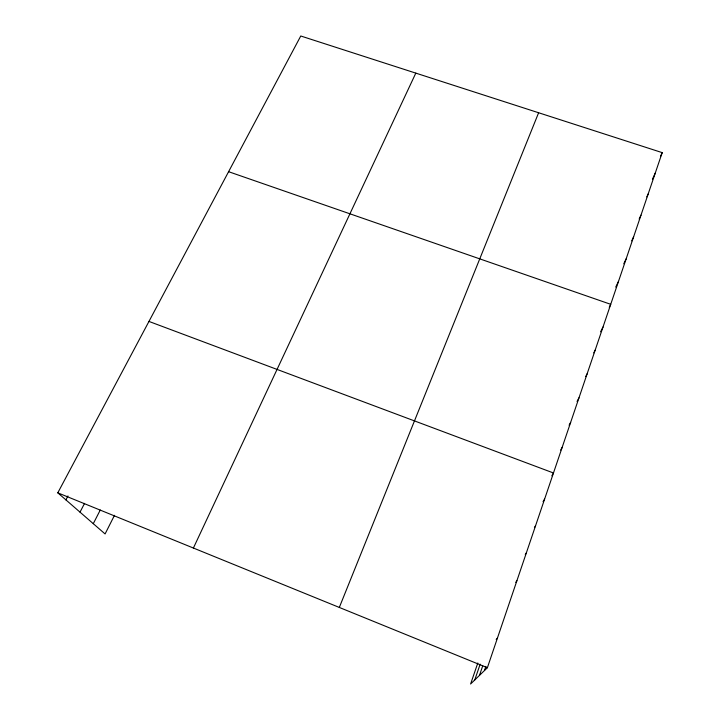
<?xml version="1.0" encoding="UTF-8"?>
<svg xmlns="http://www.w3.org/2000/svg" width="720" height="720" viewBox="0 0 720 720"><rect width="100%" height="100%" fill="white"/><g stroke="black" fill="none" stroke-linecap="round" stroke-linejoin="round"><path stroke-width="1.08" d="M484.479 670.527L485.883 666.405M477.819 662.976L470.601 684L487.377 667.719L662.202 152.631L300.762 36L57.798 492.831L105.084 533.943L114.498 515.304M479.457 675.405L482.715 665.865M474.759 679.968L480.168 664.173M339.318 607.437L538.623 112.752M660.438 156.501L662.202 152.631M652.446 179.199L655.263 173.088M646.803 196.911L648.18 193.932M193.401 548.037L415.809 73.125M639.162 219.033L640.971 215.172M631.701 240.876L633.627 236.826M623.781 263.79L626.139 258.885M615.735 287.064L618.507 281.385M609.246 307.305L610.722 304.317L228.6 171.693M600.615 331.794L603.018 327.024M93.276 523.683L100.269 510.021M593.757 352.908L595.161 350.163M80.01 512.145L84.573 503.361M585.657 376.632L587.151 373.761M65.898 499.878L67.959 495.963M577.044 401.463L578.979 397.827M569.088 425.241L570.645 422.379M560.637 450.108L562.149 447.426M551.844 475.794L553.473 472.986L148.959 321.426M543.051 501.669L544.617 499.077M534.438 527.517L535.572 525.717M525.267 554.526L526.347 552.915M515.727 582.354L516.915 580.698M496.188 639.504L497.439 638.073M57.798 492.831L487.377 667.719"/></g></svg>
